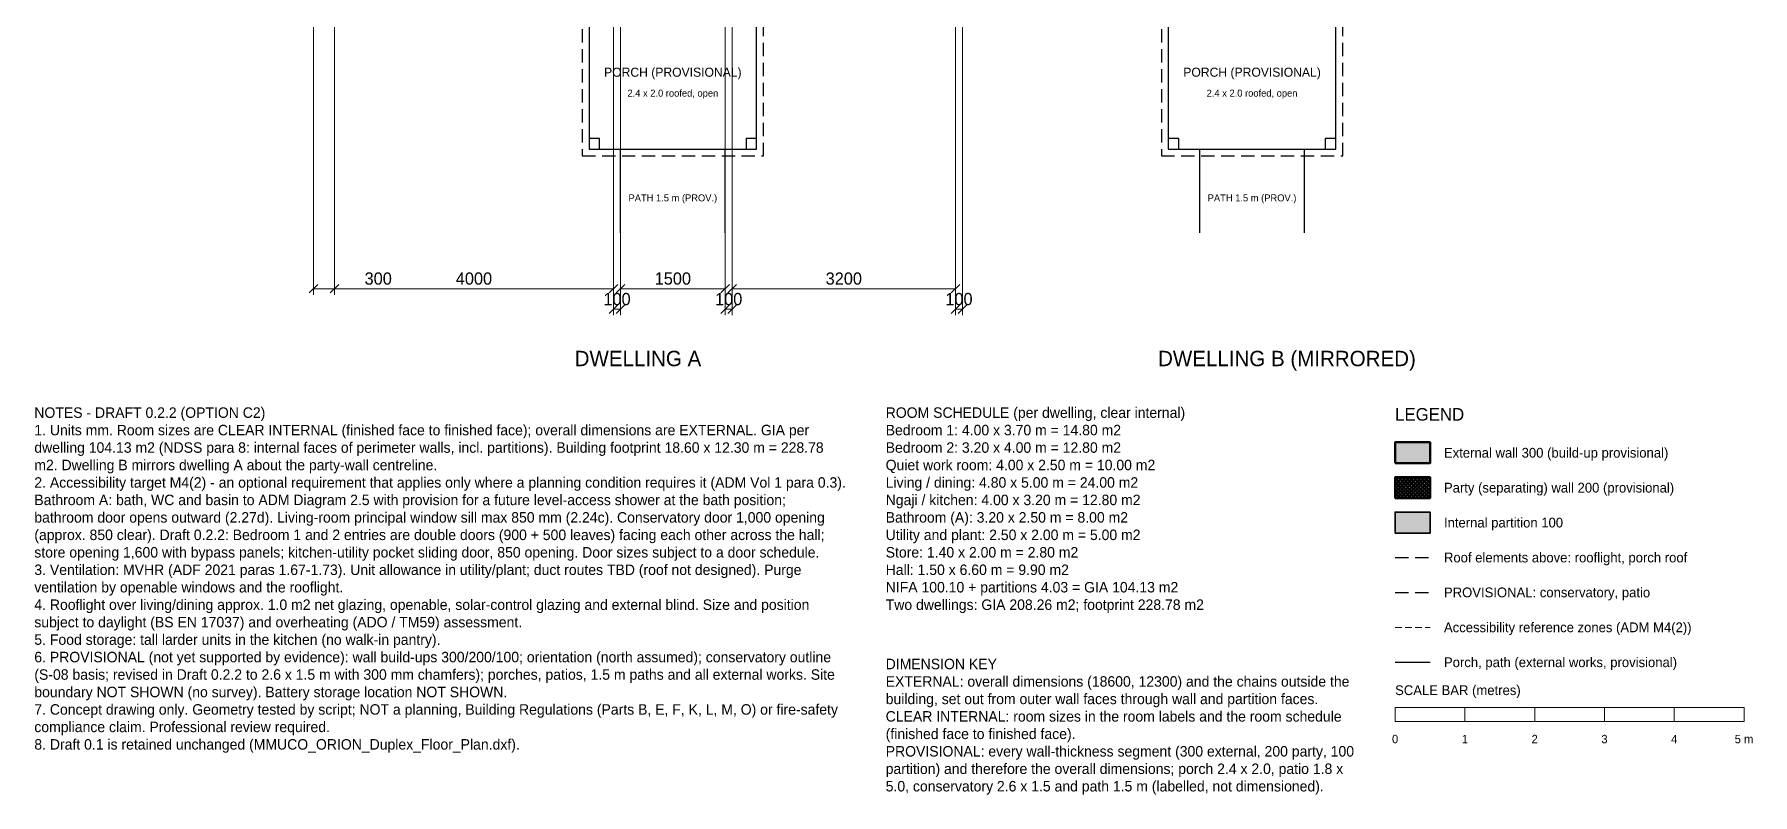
# Model space of a CAD drawing. Header units: millimetres. Extents: x -3999 to 23780, y -11246 to 18409.
# Drawn here: x -3999 to 20623, y -11246 to -358 of the extents above; entities that cross this region are included whole.
import ezdxf
from ezdxf.enums import TextEntityAlignment as Align

# ---------------------------------------------------------------- set-up
doc = ezdxf.new("R2010")
doc.units = ezdxf.units.MM
doc.header["$LTSCALE"] = 15
doc.linetypes.add('DASHED', pattern=[19.05, 12.7, -6.35])
doc.linetypes.add('HIDDEN', pattern=[9.525, 6.35, -3.175])
for name, color, linetype, lineweight in [('A-ACCS', 3, 'HIDDEN', 13), ('A-ANNO-DIMS', 1, 'Continuous', 18), ('A-ANNO-TEXT', 7, 'Continuous', 25), ('A-EXT', 3, 'Continuous', 25), ('A-PROV', 30, 'DASHED', 25), ('A-ROOF', 6, 'DASHED', 25), ('A-WALL-EXT', 7, 'Continuous', 50), ('A-WALL-INT', 8, 'Continuous', 35), ('A-WALL-PARTY', 1, 'Continuous', 50)]:
    doc.layers.add(name, color=color, linetype=linetype, lineweight=lineweight)
doc.dimstyles.new('ORION', dxfattribs={"dimscale": 70, "dimtxt": 2.5, "dimasz": 2.5, "dimexe": 1.25, "dimexo": 1.5, "dimgap": 0.8, "dimtad": 1, "dimdec": 0, "dimdsep": 46, "dimtxsty": 'Standard', "dimtsz": 1.25, "dimcen": 2.5, "dimadec": 0, "dimazin": 0, "dimtfac": 1, "dimtdec": 4, "dimtmove": 0, "dimatfit": 3, "dimfxl": 1, "dimtzin": 0, "dimarcsym": 0})

# ---------------------------------------------------------------- blocks, each defined once
blk = doc.blocks.new('*D7')
at = {"layer": 'A-ANNO-DIMS', "color": 0}
for p, q in [((0, -105), (0, -4088)), ((300, -105), (300, -4088)), ((-62, -4062), (62, -3938)), ((238, -4062), (362, -3938)), ((0, -4000), (300, -4000)), ((300, -4000), (650, -4000))]:
    blk.add_line(p, q, dxfattribs=at)
at = {"layer": 'A-ANNO-DIMS', "color": 0, "insert": (928, -3856), "char_height": 175, "attachment_point": 5}
blk.add_mtext('300', dxfattribs=at)
blk = doc.blocks.new('*D13')
at = {"layer": 'A-ANNO-DIMS', "color": 0}
for p, q in [((9200, -105), (9200, -4381)), ((9300, -105), (9300, -4381)), ((9138, -4355), (9262, -4232)), ((9200, -4294), (9300, -4294)), ((9238, -4355), (9362, -4232))]:
    blk.add_line(p, q, dxfattribs=at)
at = {"layer": 'A-ANNO-DIMS', "color": 0, "insert": (9250, -4150), "char_height": 175, "attachment_point": 5}
blk.add_mtext('100', dxfattribs=at)
blk = doc.blocks.new('*D32')
at = {"layer": 'A-ANNO-DIMS', "color": 0}
for p, q in [((4300, 195), (4300, -4088)), ((300, -105), (300, -4088)), ((238, -4062), (362, -3938)), ((4238, -4062), (4362, -3938)), ((300, -4000), (4300, -4000))]:
    blk.add_line(p, q, dxfattribs=at)
at = {"layer": 'A-ANNO-DIMS', "color": 0, "insert": (2300, -3856), "char_height": 175, "attachment_point": 5}
blk.add_mtext('4000', dxfattribs=at)
blk = doc.blocks.new('*D33')
at = {"layer": 'A-ANNO-DIMS', "color": 0}
for p, q in [((4300, 195), (4300, -4381)), ((4400, 195), (4400, -4381)), ((4238, -4355), (4362, -4232)), ((4300, -4294), (4400, -4294)), ((4338, -4355), (4462, -4232))]:
    blk.add_line(p, q, dxfattribs=at)
at = {"layer": 'A-ANNO-DIMS', "color": 0, "insert": (4350, -4150), "char_height": 175, "attachment_point": 5}
blk.add_mtext('100', dxfattribs=at)
blk = doc.blocks.new('*D34')
at = {"layer": 'A-ANNO-DIMS', "color": 0}
for p, q in [((4400, 195), (4400, -4088)), ((5900, 195), (5900, -4088)), ((4338, -4062), (4462, -3938)), ((5838, -4062), (5962, -3938)), ((4400, -4000), (5900, -4000))]:
    blk.add_line(p, q, dxfattribs=at)
at = {"layer": 'A-ANNO-DIMS', "color": 0, "insert": (5150, -3856), "char_height": 175, "attachment_point": 5}
blk.add_mtext('1500', dxfattribs=at)
blk = doc.blocks.new('*D35')
at = {"layer": 'A-ANNO-DIMS', "color": 0}
for p, q in [((5900, 195), (5900, -4381)), ((6000, 195), (6000, -4381)), ((5838, -4355), (5962, -4232)), ((5900, -4294), (6000, -4294)), ((5938, -4355), (6062, -4232))]:
    blk.add_line(p, q, dxfattribs=at)
at = {"layer": 'A-ANNO-DIMS', "color": 0, "insert": (5950, -4150), "char_height": 175, "attachment_point": 5}
blk.add_mtext('100', dxfattribs=at)
blk = doc.blocks.new('*D36')
at = {"layer": 'A-ANNO-DIMS', "color": 0}
for p, q in [((6000, 195), (6000, -4088)), ((9200, -105), (9200, -4088)), ((5938, -4062), (6062, -3938)), ((9138, -4062), (9262, -3938)), ((6000, -4000), (9200, -4000))]:
    blk.add_line(p, q, dxfattribs=at)
at = {"layer": 'A-ANNO-DIMS', "color": 0, "insert": (7600, -3856), "char_height": 175, "attachment_point": 5}
blk.add_mtext('3200', dxfattribs=at)

msp = doc.modelspace()

# ---------------------------------------------------------------- hatches: boundary and pattern name
at = {"layer": 'A-WALL-EXT'}
msp.add_hatch(color=256, dxfattribs=at).paths.add_polyline_path([(15500, -6500), (16000, -6500), (16000, -6200), (15500, -6200)])
at = {"layer": 'A-WALL-INT'}
msp.add_hatch(color=256, dxfattribs=at).paths.add_polyline_path([(15500, -7500), (16000, -7500), (16000, -7200), (15500, -7200)])
at = {"layer": 'A-WALL-PARTY'}
h = msp.add_hatch(dxfattribs=at)
h.set_pattern_fill('ANSI37', color=256, scale=12, style=0)
h.paths.add_polyline_path([(15500, -7000), (16000, -7000), (16000, -6700), (15500, -6700)])

# ---------------------------------------------------------------- linework, layer by layer
at = {"layer": 'A-ACCS'}
msp.add_line((15500, -8850), (16000, -8850), dxfattribs=at)
at = {"layer": 'A-ANNO-DIMS'}
for points in [[(15500, -10200), (16500, -10200), (16500, -10000), (15500, -10000)], [(16500, -10200), (17500, -10200), (17500, -10000), (16500, -10000)], [(17500, -10200), (18500, -10200), (18500, -10000), (17500, -10000)], [(18500, -10200), (19500, -10200), (19500, -10000), (18500, -10000)], [(19500, -10200), (20500, -10200), (20500, -10000), (19500, -10000)]]:
    msp.add_lwpolyline(points, close=True, dxfattribs=at)
at = {"layer": 'A-EXT'}
for p, q in [((4400, -3200), (4400, -2000)), ((5900, -3200), (5900, -2000)), ((12700, -3200), (12700, -2000)), ((14200, -3200), (14200, -2000)), ((15500, -9350), (16000, -9350))]:
    msp.add_line(p, q, dxfattribs=at)
for points in [[(3950, -2000), (6350, -2000), (6350, 0), (3950, 0)], [(12250, -2000), (14650, -2000), (14650, 0), (12250, 0)], [(3950, -2000), (4100, -2000), (4100, -1850), (3950, -1850)], [(6200, -2000), (6350, -2000), (6350, -1850), (6200, -1850)], [(12250, -2000), (12400, -2000), (12400, -1850), (12250, -1850)], [(14500, -2000), (14650, -2000), (14650, -1850), (14500, -1850)]]:
    msp.add_lwpolyline(points, close=True, dxfattribs=at)
at = {"layer": 'A-PROV'}
msp.add_line((15500, -8350), (16000, -8350), dxfattribs=at)
at = {"layer": 'A-ROOF'}
msp.add_line((15500, -7850), (16000, -7850), dxfattribs=at)
for points in [[(3850, -2100), (6450, -2100), (6450, 0), (3850, 0)], [(12150, -2100), (14750, -2100), (14750, 0), (12150, 0)]]:
    msp.add_lwpolyline(points, close=True, dxfattribs=at)
at = {"layer": 'A-WALL-EXT'}
msp.add_lwpolyline([(15500, -6500), (16000, -6500), (16000, -6200), (15500, -6200)], close=True, dxfattribs=at)
at = {"layer": 'A-WALL-INT'}
msp.add_lwpolyline([(15500, -7500), (16000, -7500), (16000, -7200), (15500, -7200)], close=True, dxfattribs=at)
at = {"layer": 'A-WALL-PARTY'}
msp.add_lwpolyline([(15500, -7000), (16000, -7000), (16000, -6700), (15500, -6700)], close=True, dxfattribs=at)

# ---------------------------------------------------------------- texts
at = {"layer": 'A-ANNO-TEXT'}
for s, height, p in [('PORCH (PROVISIONAL)', 130, (5150, -900)), ('PORCH (PROVISIONAL)', 130, (13450, -900)), ('2.4 x 2.0 roofed, open', 100, (5150, -1200)), ('2.4 x 2.0 roofed, open', 100, (13450, -1200)), ('PATH 1.5 m (PROV.)', 100, (5150, -2700)), ('PATH 1.5 m (PROV.)', 100, (13450, -2700)), ('DWELLING A', 220, (4650, -5000)), ('DWELLING B (MIRRORED)', 220, (13950, -5000)), ('0', 120, (15500, -10450)), ('1', 120, (16500, -10450)), ('2', 120, (17500, -10450)), ('3', 120, (18500, -10450)), ('4', 120, (19500, -10450)), ('5 m', 120, (20500, -10450))]:
    msp.add_text(s, height=height, dxfattribs=at).set_placement(p, align=Align.MIDDLE_CENTER)
for s, height, p in [('LEGEND', 180, (15500, -5800)), ('External wall 300 (build-up provisional)', 140, (16200, -6350)), ('Party (separating) wall 200 (provisional)', 140, (16200, -6850)), ('Internal partition 100', 140, (16200, -7350)), ('Roof elements above: rooflight, porch roof', 140, (16200, -7850)), ('PROVISIONAL: conservatory, patio', 140, (16200, -8350)), ('Accessibility reference zones (ADM M4(2))', 140, (16200, -8850)), ('Porch, path (external works, provisional)', 140, (16200, -9350)), ('SCALE BAR (metres)', 140, (15500, -9750))]:
    msp.add_text(s, height=height, dxfattribs=at).set_placement(p, align=Align.MIDDLE_LEFT)
at = {"layer": 'A-ANNO-TEXT', "char_height": 150, "attachment_point": 1}
for s, insert, width in [('NOTES - DRAFT 0.2.2 (OPTION C2)\\P1. Units mm. Room sizes are CLEAR INTERNAL (finished face to finished face); overall dimensions are EXTERNAL. GIA per dwelling 104.13 m2 (NDSS para 8: internal faces of perimeter walls, incl. partitions). Building footprint 18.60 x 12.30 m = 228.78 m2. Dwelling B mirrors dwelling A about the party-wall centreline.\\P2. Accessibility target M4(2) - an optional requirement that applies only where a planning condition requires it (ADM Vol 1 para 0.3). Bathroom A: bath, WC and basin to ADM Diagram 2.5 with provision for a future level-access shower at the bath position; bathroom door opens outward (2.27d). Living-room principal window sill max 850 mm (2.24c). Conservatory door 1,000 opening (approx. 850 clear). Draft 0.2.2: Bedroom 1 and 2 entries are double doors (900 + 500 leaves) facing each other across the hall; store opening 1,600 with bypass panels; kitchen-utility pocket sliding door, 850 opening. Door sizes subject to a door schedule.\\P3. Ventilation: MVHR (ADF 2021 paras 1.67-1.73). Unit allowance in utility/plant; duct routes TBD (roof not designed). Purge ventilation by openable windows and the rooflight.\\P4. Rooflight over living/dining approx. 1.0 m2 net glazing, openable, solar-control glazing and external blind. Size and position subject to daylight (BS EN 17037) and overheating (ADO / TM59) assessment.\\P5. Food storage: tall larder units in the kitchen (no walk-in pantry).\\P6. PROVISIONAL (not yet supported by evidence): wall build-ups 300/200/100; orientation (north assumed); conservatory outline (S-08 basis; revised in Draft 0.2.2 to 2.6 x 1.5 m with 300 mm chamfers); porches, patios, 1.5 m paths and all external works. Site boundary NOT SHOWN (no survey). Battery storage location NOT SHOWN.\\P7. Concept drawing only. Geometry tested by script; NOT a planning, Building Regulations (Parts B, E, F, K, L, M, O) or fire-safety compliance claim. Professional review required.\\P8. Draft 0.1 is retained unchanged (MMUCO_ORION_Duplex_Floor_Plan.dxf).', (-4000, -5700), 11600), ('ROOM SCHEDULE (per dwelling, clear internal)\\PBedroom 1: 4.00 x 3.70 m = 14.80 m2\\PBedroom 2: 3.20 x 4.00 m = 12.80 m2\\PQuiet work room: 4.00 x 2.50 m = 10.00 m2\\PLiving / dining: 4.80 x 5.00 m = 24.00 m2\\PNgaji / kitchen: 4.00 x 3.20 m = 12.80 m2\\PBathroom (A): 3.20 x 2.50 m = 8.00 m2\\PUtility and plant: 2.50 x 2.00 m = 5.00 m2\\PStore: 1.40 x 2.00 m = 2.80 m2\\PHall: 1.50 x 6.60 m = 9.90 m2\\PNIFA 100.10 + partitions 4.03 = GIA 104.13 m2\\PTwo dwellings: GIA 208.26 m2; footprint 228.78 m2', (8200, -5700), 6900), ('DIMENSION KEY\\PEXTERNAL: overall dimensions (18600, 12300) and the chains outside the building, set out from outer wall faces through wall and partition faces.\\PCLEAR INTERNAL: room sizes in the room labels and the room schedule (finished face to finished face).\\PPROVISIONAL: every wall-thickness segment (300 external, 200 party, 100 partition) and therefore the overall dimensions; porch 2.4 x 2.0, patio 1.8 x 5.0, conservatory 2.6 x 1.5 and path 1.5 m (labelled, not dimensioned).', (8200, -9300), 6900)]:
    msp.add_mtext(s, dxfattribs=dict(at, insert=insert, width=width))

# ---------------------------------------------------------------- dimensions: what is measured, and where the dimension line sits
at = {"layer": 'A-ANNO-DIMS'}
for base, p1, p2, picture, middle in [((2300, -4000), (300, 0), (4300, 300), '*D32', (2300, -3856.5)), ((5150, -4000), (4400, 300), (5900, 300), '*D34', (5150, -3856.5)), ((7600, -4000), (6000, 300), (9200, 0), '*D36', (7600, -3856.5)), ((150, -4000), (0, 0), (300, 0), '*D7', (927.7, -3856.5))]:
    dim = msp.add_linear_dim(base=base, p1=p1, p2=p2, dimstyle='ORION', dxfattribs=at)
    dim.commit()
    dim.dimension.update_dxf_attribs({"geometry": picture, "text_midpoint": middle})
for base, p1, p2, picture, middle in [((4350, -4293.5), (4300, 300), (4400, 300), '*D33', (4350, -4150)), ((5950, -4293.5), (5900, 300), (6000, 300), '*D35', (5950, -4150)), ((9250, -4293.5), (9200, 0), (9300, 0), '*D13', (9250, -4150))]:
    dim = msp.add_linear_dim(base=base, p1=p1, p2=p2, dimstyle='ORION', dxfattribs=at)
    dim.commit()
    dim.dimension.update_dxf_attribs({"geometry": picture, "text_midpoint": middle, "dimtype": 160})

doc.saveas('drawing.dxf')
